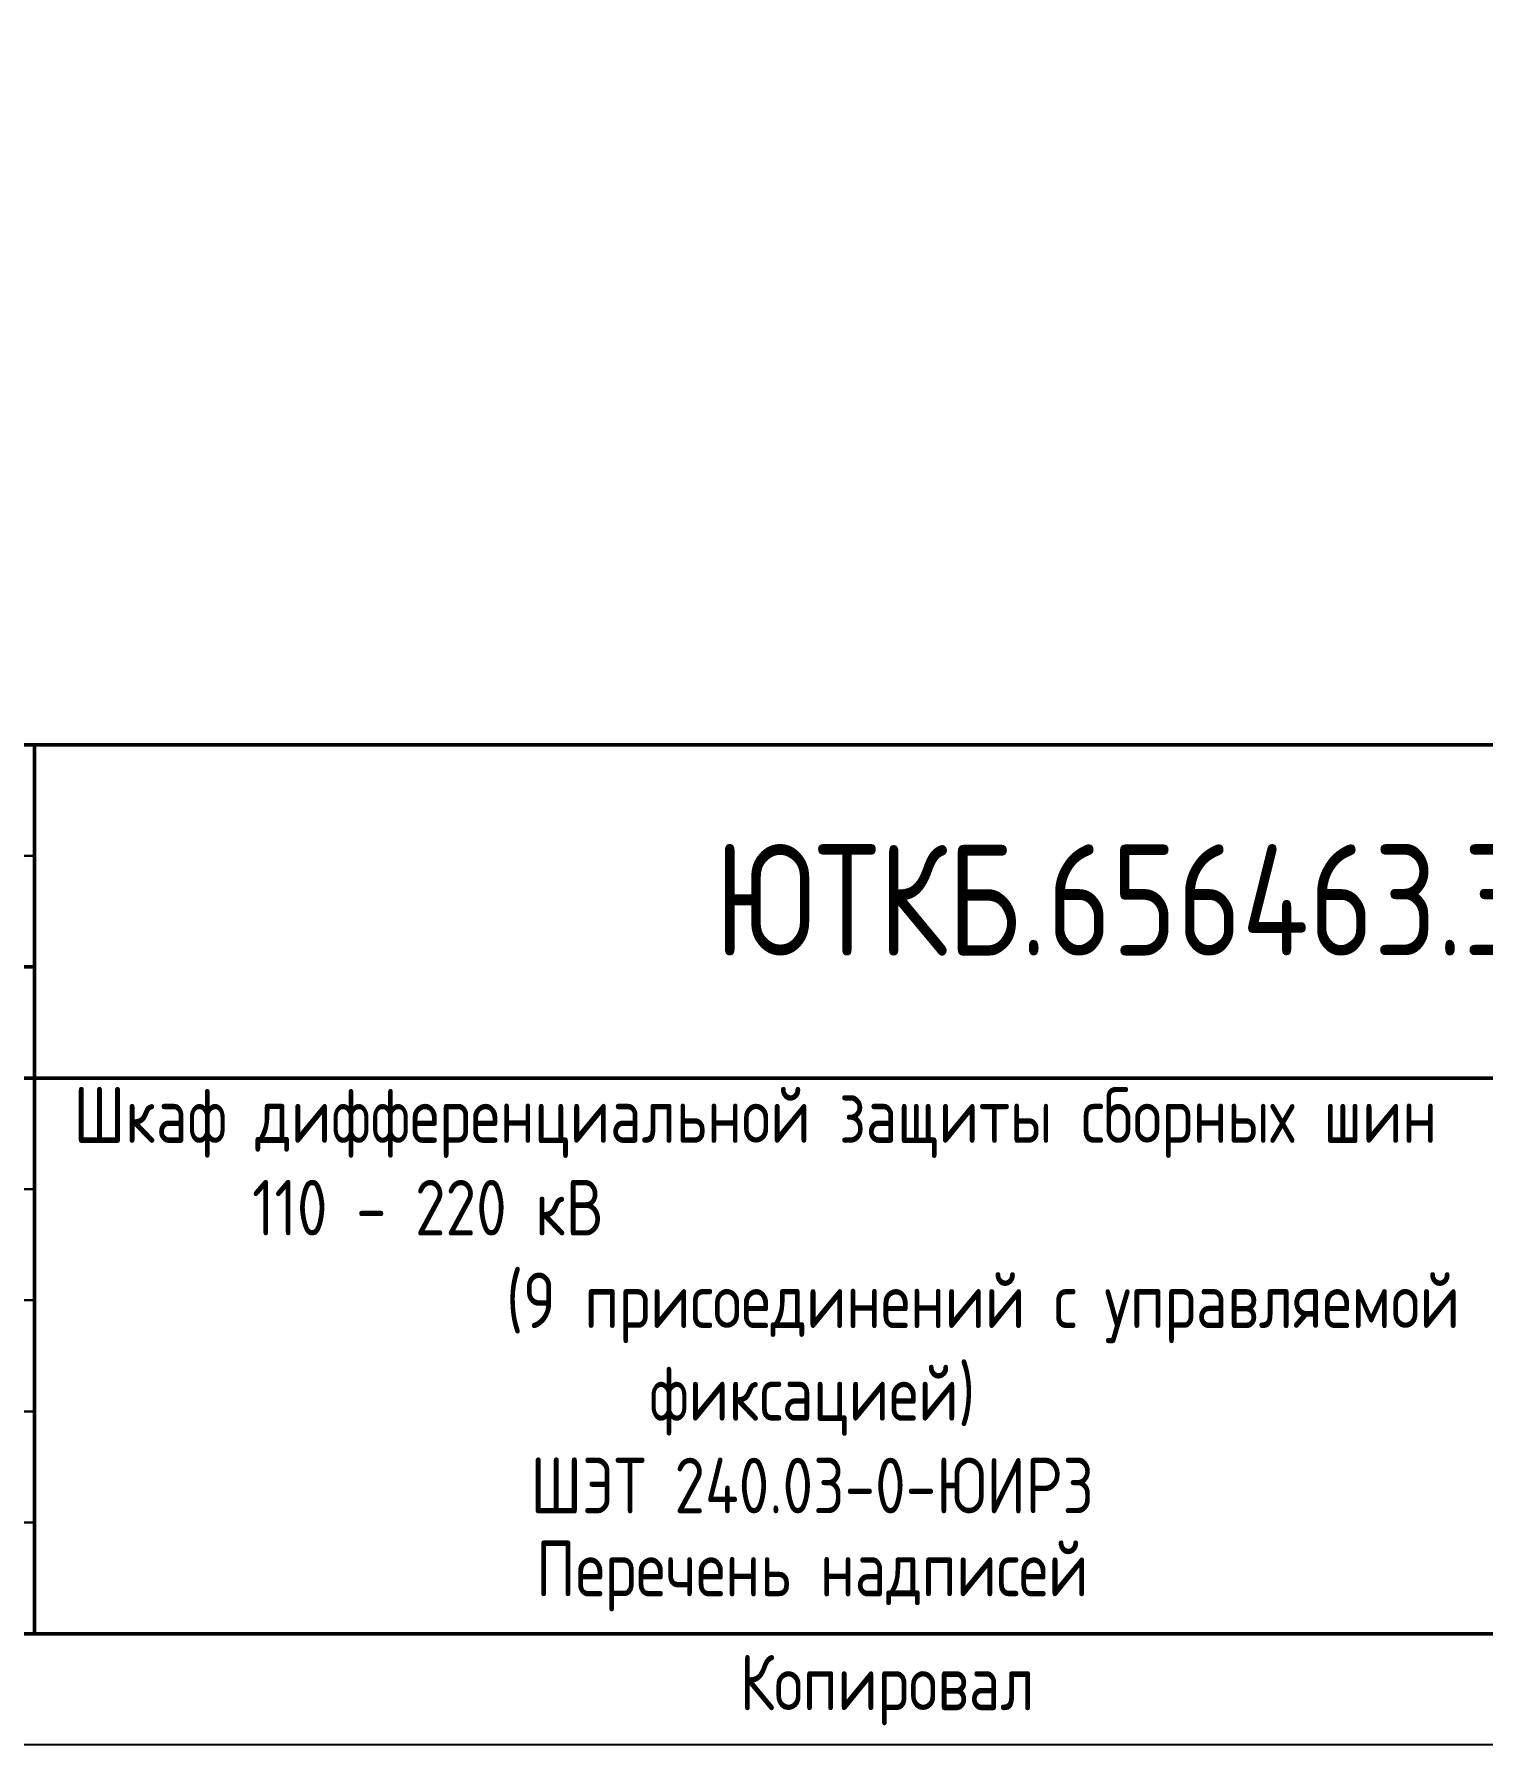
# Model space of a CAD drawing. Header units: millimetres. Extents: x -997 to 6341, y -90 to 618.
# Drawn here: x -755 to -689.8, y 0 to 77 of the extents above; entities that cross this region are included whole.
import ezdxf

# ---------------------------------------------------------------- set-up
doc = ezdxf.new("R2010")
doc.units = ezdxf.units.MM
doc.styles.add('Gost_type_A', font='GOST_A.TTF')

# ---------------------------------------------------------------- blocks, each defined once
blk = doc.blocks.new('Формат_А4')
blk.add_lwpolyline([(0, 297), (0, 0), (-210, 0), (-210, 297)], close=True)
at = {"lineweight": 50}
blk.add_lwpolyline([(-190, 292), (-5, 292), (-5, 5), (-190, 5)], close=True, dxfattribs=at)
blk = doc.blocks.new('Штамп большой нижний текстовый')
at = {"lineweight": 50}
for points in [[(-185, 40), (-120, 40), (-120, 30), (-185, 30)], [(-120, 25), (0, 25), (0, 40), (-120, 40)], [(-130, 30), (-120, 30), (-120, 25), (-130, 25)], [(-130, 25), (-120, 25), (-120, 0), (-130, 0)], [(-120, 25), (-50, 25), (-50, 0), (-120, 0)]]:
    blk.add_lwpolyline(points, close=True, dxfattribs=at)
for points in [[(-130, 40), (-120, 40), (-120, 35), (-130, 35)], [(-130, 35), (-120, 35), (-120, 30), (-130, 30)], [(-130, 25), (-120, 25), (-120, 20), (-130, 20)], [(-130, 20), (-120, 20), (-120, 15), (-130, 15)], [(-130, 15), (-120, 15), (-120, 10), (-130, 10)], [(-130, 10), (-120, 10), (-120, 5), (-130, 5)], [(-130, 5), (-120, 5), (-120, 0), (-130, 0)]]:
    blk.add_lwpolyline(points, close=True)
at = {"insert": (-75, -2.535), "char_height": 2.5, "width": 13.12023, "attachment_point": 6, "style": 'Gost_type_A'}
blk.add_mtext('Копировал', dxfattribs=at)

msp = doc.modelspace()

# ---------------------------------------------------------------- block references
for name, p in [('Формат_А4', (-630, 0)), ('Штамп большой нижний текстовый', (-635, 5))]:
    msp.add_blockref(name, p)

# ---------------------------------------------------------------- texts
at = {"style": 'Gost_type_A'}
for s, insert, char_height, width, attachment_point in [('ЮТКБ.656463.300-003Д1', (-695, 37.5), 5, 120, 5), ('Шкаф дифференциальной защиты сборных шин            110 - 220 кВ                                               (9 присоединений с управляемой фиксацией) \\PШЭТ 240.03-0-ЮИРЗ ', (-720, 20), 2.5, 68, 5), ('Перечень надписей', (-720, 6), 2.5, 70, 8)]:
    msp.add_mtext(s, dxfattribs=dict(at, insert=insert, char_height=char_height, width=width, attachment_point=attachment_point))

doc.saveas('drawing.dxf')
